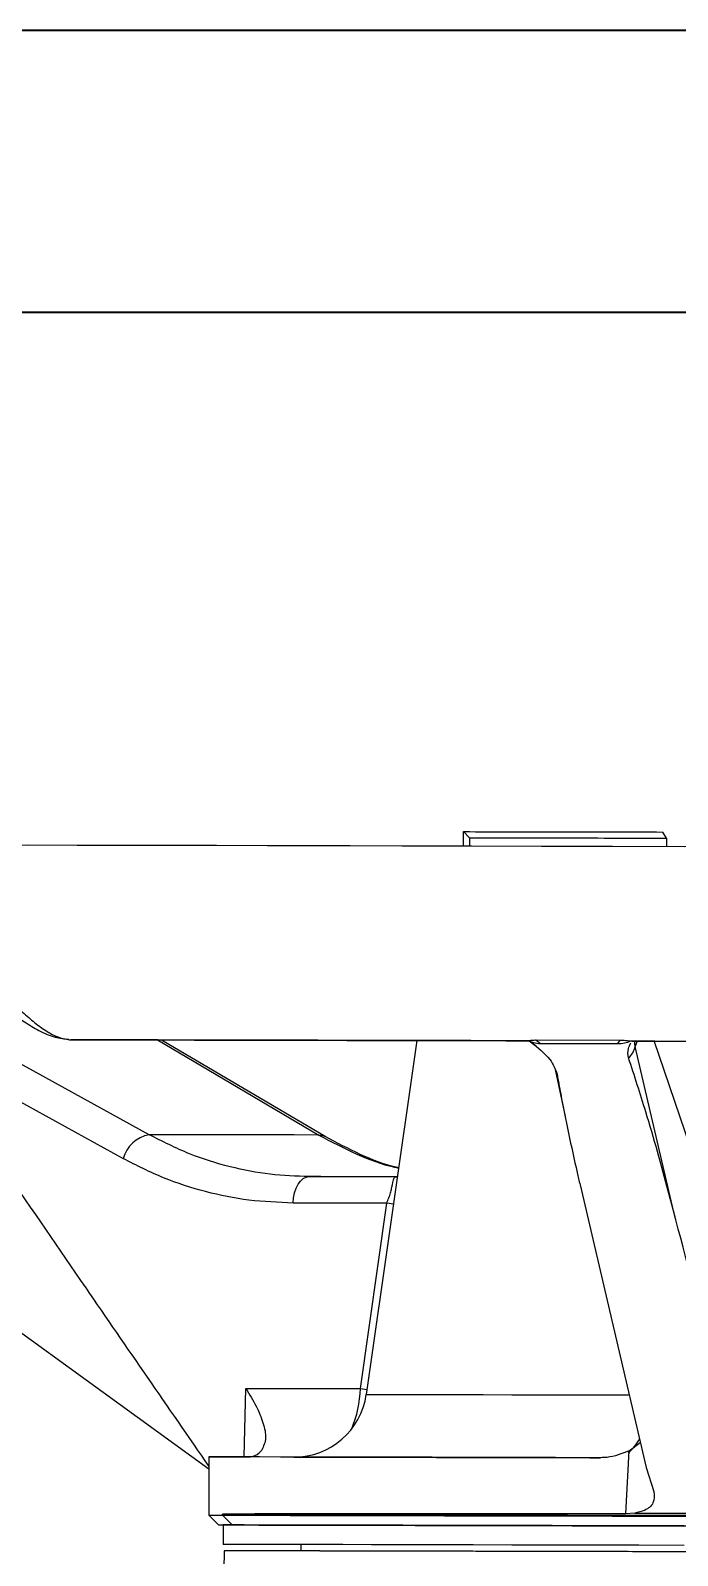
# Model space of a CAD drawing. Header units: millimetres. Extents: x 1852 to 4288, y 681 to 2404.
# Drawn here: x 2491.2 to 2557.7, y 2247.3 to 2404.1 of the extents above; entities that cross this region are included whole.
import ezdxf

# ---------------------------------------------------------------- set-up
doc = ezdxf.new("R2010")
doc.units = ezdxf.units.MM
doc.layers.add('AM_BOR', color=7, linetype='Continuous', lineweight=50)
doc.layers.add('粗实线', color=7, linetype='Continuous', lineweight=40)

# ---------------------------------------------------------------- blocks, each defined once
blk = doc.blocks.new('rA3')
at = {"layer": '粗实线'}
for p, q in [((753.384, 421.26), (333.384, 421.26)), ((748.384, 416.26), (358.384, 416.26))]:
    blk.add_line(p, q, dxfattribs=at)

msp = doc.modelspace()

# ---------------------------------------------------------------- linework, layer by layer
at = {"color": 7, "linetype": 'Continuous', "lineweight": 25}
for p, q in [((2535.698, 2320.247), (2535.701, 2321.744)), ((2535.701, 2321.744), (2536.336, 2321.11)), ((2556.606, 2321.081), (2556.213, 2321.707)), ((2536.336, 2321.11), (2536.334, 2320.246)), ((2556.606, 2321.081), (2556.605, 2320.203)), ((2560.535, 2320.196), (2556.605, 2320.204)), ((2503.353, 2290.577), (2482.829, 2301.875)), ((2480.122, 2299.447), (2500.692, 2288.116)), ((2495.418, 2300.334), (2496.08, 2300.332)), ((2504.235, 2300.316), (2520.822, 2290.54)), ((2521.478, 2290.395), (2504.63, 2300.315)), ((2530.902, 2300.259), (2525.707, 2263.865)), ((2542.457, 2300.234), (2542.617, 2300.119)), ((2543.238, 2299.646), (2542.617, 2300.119)), ((2543.157, 2300.316), (2551.797, 2300.298)), ((2543.157, 2300.316), (2543.648, 2299.965)), ((2543.648, 2299.965), (2551.548, 2299.948)), ((2551.797, 2300.298), (2551.548, 2299.948)), ((2553.079, 2300.218), (2553.029, 2300.212)), ((2553.372, 2299.639), (2553.297, 2300.247)), ((2553.586, 2300.217), (2553.372, 2299.639)), ((2557.332, 2282.74), (2553.372, 2299.639)), ((2562.664, 2278.705), (2555.318, 2300.213)), ((2545.135, 2297.287), (2546.161, 2292.454)), ((2519.825, 2286.263), (2528.68, 2286.244)), ((2528.68, 2286.244), (2527.019, 2286.247)), ((2528.902, 2286.247), (2528.68, 2286.244)), ((2528.68, 2286.244), (2528.901, 2286.243)), ((2547.707, 2285.405), (2554.511, 2256.332)), ((2509.503, 2256.17), (2473.214, 2282.501)), ((2527.811, 2283.53), (2518.18, 2283.55)), ((2525.1, 2264.456), (2527.811, 2283.53)), ((2528.498, 2283.419), (2527.811, 2283.53)), ((2513.134, 2257.435), (2513.313, 2264.481)), ((2513.313, 2264.481), (2525.1, 2264.456)), ((2525.1, 2264.456), (2525.777, 2264.355)), ((2552.771, 2258.061), (2553.907, 2258.915)), ((2509.506, 2257.443), (2509.493, 2251.443)), ((2518.309, 2257.424), (2513.785, 2257.434)), ((2552.416, 2251.584), (2552.771, 2258.061)), ((2554.511, 2256.332), (2555.303, 2253.878)), ((2509.493, 2251.443), (2510.491, 2250.441)), ((2510.912, 2251.44), (2510.912, 2251.543)), ((2511.89, 2250.438), (2510.912, 2251.44)), ((2553.33, 2251.649), (2552.416, 2251.584)), ((2510.991, 2250.44), (2510.986, 2248.44)), ((2511.085, 2247.781), (2510.76, 2226.413)), ((2518.986, 2248.422), (2518.985, 2247.764))]:
    msp.add_line(p, q, dxfattribs=at)
at = {"color": 7, "linetype": 'Continuous', "lineweight": 25, "flags": 128}
for points in [[(2558.443, 2320.199), (2551.057, 2320.215), (2543.745, 2320.23), (2536.523, 2320.246), (2529.406, 2320.261), (2522.411, 2320.276), (2515.553, 2320.291), (2508.847, 2320.305), (2502.307, 2320.319), (2495.948, 2320.333), (2489.784, 2320.346)], [(2535.698, 2320.249), (2531.133, 2320.259), (2524.042, 2320.274), (2517.086, 2320.289), (2510.281, 2320.303), (2503.644, 2320.318), (2497.187, 2320.331), (2490.926, 2320.345)], [(2504.572, 2300.316), (2508.03, 2300.308), (2513.792, 2300.296)], [(2520.822, 2290.54), (2518.287, 2290.546), (2515.847, 2290.551), (2513.503, 2290.556), (2511.26, 2290.561), (2509.121, 2290.565), (2507.088, 2290.57), (2505.164, 2290.574), (2503.353, 2290.577)], [(2520.822, 2290.54), (2521.178, 2290.513), (2521.476, 2290.396)], [(2518.18, 2283.55), (2518.229, 2284.088), (2518.335, 2284.601), (2518.493, 2285.07), (2518.698, 2285.479), (2518.943, 2285.813), (2519.219, 2286.06), (2519.517, 2286.212), (2519.825, 2286.263)], [(2525.707, 2263.865), (2525.72, 2263.865), (2525.997, 2263.864), (2526.638, 2263.863), (2527.639, 2263.86), (2528.994, 2263.857), (2530.694, 2263.854), (2532.729, 2263.849), (2535.085, 2263.844), (2537.749, 2263.839), (2540.704, 2263.832), (2543.932, 2263.825), (2547.411, 2263.818), (2551.121, 2263.81), (2552.718, 2263.807)], [(2549.826, 2257.356), (2545.165, 2257.366), (2540.705, 2257.376), (2536.469, 2257.385), (2532.478, 2257.394), (2528.753, 2257.402), (2525.313, 2257.409), (2522.175, 2257.416), (2519.355, 2257.422), (2516.868, 2257.427), (2514.727, 2257.432), (2512.941, 2257.435), (2511.522, 2257.439), (2510.474, 2257.441), (2509.805, 2257.442), (2509.518, 2257.443), (2509.613, 2257.443), (2510.091, 2257.442), (2510.949, 2257.44), (2512.182, 2257.437), (2513.785, 2257.434)], [(2509.493, 2251.443), (2509.593, 2251.443), (2510.061, 2251.442), (2510.912, 2251.44)], [(2510.912, 2251.543), (2512.132, 2251.541), (2513.705, 2251.537), (2515.624, 2251.533), (2517.88, 2251.528), (2520.461, 2251.523), (2523.355, 2251.516), (2526.548, 2251.51), (2530.024, 2251.502), (2533.766, 2251.494), (2537.756, 2251.486), (2541.974, 2251.477), (2546.4, 2251.467), (2551.012, 2251.457), (2555.788, 2251.447), (2560.705, 2251.436)], [(2510.912, 2251.44), (2512.131, 2251.437), (2513.705, 2251.434), (2515.624, 2251.43), (2517.88, 2251.425), (2520.461, 2251.419), (2523.355, 2251.413), (2526.548, 2251.406), (2530.023, 2251.399), (2533.765, 2251.391), (2537.755, 2251.382), (2541.974, 2251.373), (2546.4, 2251.364), (2551.012, 2251.354), (2555.788, 2251.344), (2560.705, 2251.333)], [(2553.33, 2251.649), (2554.885, 2251.646), (2556.456, 2251.642), (2558.04, 2251.639), (2559.638, 2251.636), (2561.249, 2251.632), (2562.871, 2251.629), (2564.505, 2251.625), (2566.148, 2251.622)], [(2510.491, 2250.441), (2510.589, 2250.441), (2511.051, 2250.44), (2511.89, 2250.438)], [(2558.427, 2250.338), (2553.748, 2250.348), (2549.215, 2250.358), (2544.851, 2250.367), (2540.675, 2250.376), (2536.708, 2250.384), (2532.969, 2250.393), (2529.475, 2250.4), (2526.244, 2250.407), (2523.29, 2250.413), (2520.627, 2250.419), (2518.27, 2250.424), (2516.227, 2250.428), (2514.51, 2250.432), (2513.127, 2250.435), (2512.083, 2250.437), (2511.385, 2250.439), (2511.035, 2250.44), (2510.991, 2250.44)], [(2511.89, 2250.438), (2513.094, 2250.435), (2514.646, 2250.432), (2516.54, 2250.428), (2518.766, 2250.423), (2521.313, 2250.418), (2524.168, 2250.411), (2527.318, 2250.405), (2530.748, 2250.397), (2534.44, 2250.389), (2538.377, 2250.381), (2542.539, 2250.372), (2546.906, 2250.363), (2551.457, 2250.353), (2556.169, 2250.343), (2561.02, 2250.332)], [(2558.423, 2248.338), (2553.744, 2248.348), (2549.211, 2248.358), (2544.846, 2248.367), (2540.671, 2248.376), (2536.704, 2248.384), (2532.965, 2248.393), (2529.471, 2248.4), (2526.239, 2248.407), (2523.285, 2248.413), (2520.623, 2248.419), (2518.265, 2248.424), (2516.223, 2248.428), (2514.506, 2248.432), (2513.122, 2248.435), (2512.079, 2248.437), (2511.38, 2248.439), (2511.03, 2248.44), (2510.986, 2248.44)]]:
    msp.add_lwpolyline(points, dxfattribs=at)
at = {"color": 7, "linetype": 'Continuous', "lineweight": 25}
for centre, radius, start, end in [((2551.571, 2299.919), 1.823, 308.25504, 351.17437), ((2546.581, 2297.637), 1.488, 193.75442, 213.93144), ((2504.021, 2287.185), 3.457, 101.14062, 164.37777), ((2518.283, 2264.924), 7.5, 269.87751, 351.87751), ((2513.954, 2264.697), 11.149, 336.94632, 358.7596), ((2549.548, 2261.592), 4.862, 309.67622, 331.69155)]:
    msp.add_arc(centre, radius, start, end, dxfattribs=at)
for points, knots in [([(2535.701, 2321.744), (2539.068, 2321.738), (2545.816, 2321.726), (2552.742, 2321.713), (2556.213, 2321.707)], [0, 0, 0, 0, 0.4988559, 1, 1, 1, 1]), ([(2536.336, 2321.11), (2539.663, 2321.106), (2546.332, 2321.097), (2553.176, 2321.086), (2556.606, 2321.081)], [0, 0, 0, 0, 0.498853, 1, 1, 1, 1]), ([(2484.432, 2306.798), (2484.95, 2306.727), (2485.99, 2306.585), (2487.547, 2305.609), (2488.991, 2304.411), (2490.33, 2303.176), (2491.625, 2302.046), (2492.855, 2301.158), (2494.069, 2300.532), (2494.805, 2300.407), (2495.182, 2300.344)], [0, 0, 0, 0, 0.1246272, 0.2497104, 0.374925, 0.4997457, 0.6192737, 0.7500197, 0.8719212, 1, 1, 1, 1]), ([(2486.305, 2304.256), (2486.465, 2304.259), (2486.795, 2304.264), (2487.447, 2304.074), (2488.293, 2303.664), (2489.359, 2302.985), (2490.623, 2302.112), (2492.085, 2301.223), (2493.62, 2300.533), (2494.632, 2300.433), (2495.101, 2300.387)], [0, 0, 0, 0, 0.0763522, 0.1570102, 0.2470379, 0.356597, 0.4925526, 0.6555134, 0.8402738, 1, 1, 1, 1]), ([(2494.989, 2300.368), (2494.896, 2300.374), (2494.764, 2300.382), (2494.622, 2300.411), (2494.58, 2300.42)], [0, 0, 0, 0, 0.7059466, 1, 1, 1, 1]), ([(2495.182, 2300.344), (2498.798, 2300.336), (2506.065, 2300.32), (2517.686, 2300.294), (2529.802, 2300.268), (2538.222, 2300.25), (2542.452, 2300.241)], [0, 0, 0, 0, 0.2462727, 0.4950304, 0.7462729, 1, 1, 1, 1]), ([(2542.457, 2300.234), (2539.254, 2300.241), (2532.836, 2300.255), (2524.1, 2300.274), (2516.18, 2300.291), (2509.047, 2300.306), (2502.062, 2300.321), (2497.567, 2300.331), (2495.32, 2300.336)], [0, 0, 0, 0, 0.1923729, 0.3854946, 0.5383615, 0.6912284, 0.8456142, 1, 1, 1, 1]), ([(2542.452, 2300.241), (2542.461, 2300.249), (2542.477, 2300.263), (2542.628, 2300.293), (2542.848, 2300.312), (2543.044, 2300.316), (2543.144, 2300.316), (2543.157, 2300.316)], [0, 0, 0, 0, 0.3360223, 0.5579813, 0.7819403, 0.9725676, 1, 1, 1, 1]), ([(2542.452, 2300.241), (2542.563, 2300.184), (2542.836, 2300.044), (2543.274, 2299.973), (2543.575, 2299.967), (2543.648, 2299.965)], [0, 0, 0, 0, 0.33920621, 0.83862702, 1, 1, 1, 1]), ([(2542.618, 2300.12), (2543.372, 2299.524), (2544.718, 2298.458), (2545.154, 2297.312), (2545.346, 2296.807)], [0, 0, 0, 0, 0.55969458, 1, 1, 1, 1]), ([(2551.548, 2299.948), (2551.801, 2299.959), (2552.28, 2299.98), (2552.72, 2300.142), (2552.928, 2300.219)], [0, 0, 0, 0, 0.5274406, 1, 1, 1, 1]), ([(2551.797, 2300.298), (2551.897, 2300.296), (2552.1, 2300.294), (2552.388, 2300.275), (2552.67, 2300.247), (2552.83, 2300.227), (2552.915, 2300.22), (2552.928, 2300.219)], [0, 0, 0, 0, 0.2100208, 0.4214812, 0.6107455, 0.9424452, 1, 1, 1, 1]), ([(2552.699, 2298.487), (2552.65, 2298.808), (2552.569, 2299.34), (2552.835, 2299.823), (2552.941, 2300.015)], [0, 0, 0, 0, 0.6047847, 1, 1, 1, 1]), ([(2552.928, 2300.219), (2555.564, 2300.213), (2560.835, 2300.202), (2566.166, 2300.19), (2568.83, 2300.185)], [0, 0, 0, 0, 0.5001571, 1, 1, 1, 1]), ([(2553.029, 2300.212), (2555.644, 2300.206), (2560.871, 2300.195), (2566.157, 2300.183), (2568.799, 2300.178)], [0, 0, 0, 0, 0.5001595, 1, 1, 1, 1]), ([(2480.271, 2298.976), (2485.785, 2290.914), (2495.501, 2276.709), (2505.277, 2262.57), (2509.504, 2256.456)], [0, 0, 0, 0, 0.5675786, 1, 1, 1, 1]), ([(2557.332, 2282.74), (2557.153, 2283.419), (2556.256, 2286.818), (2554.785, 2292.066), (2553.3, 2296.638), (2552.699, 2298.487)], [0, 0, 0, 0, 0.1295721, 0.6478768, 1, 1, 1, 1]), ([(2545.346, 2296.807), (2545.468, 2296.132), (2546.077, 2292.759), (2546.887, 2288.957), (2547.609, 2285.83), (2547.707, 2285.405)], [0, 0, 0, 0, 0.1776255, 0.8881599, 1, 1, 1, 1]), ([(2519.825, 2286.263), (2518.484, 2286.312), (2515.746, 2286.411), (2511.623, 2287.216), (2507.429, 2288.52), (2504.729, 2289.883), (2503.353, 2290.577)], [0, 0, 0, 0, 0.2354209, 0.48057, 0.7354347, 1, 1, 1, 1]), ([(2520.822, 2290.54), (2522.115, 2289.857), (2524.654, 2288.516), (2527.429, 2287.47), (2528.886, 2287.183), (2529.031, 2287.154)], [0, 0, 0, 0, 0.4830694, 0.9484274, 1, 1, 1, 1]), ([(2529.035, 2287.183), (2528.953, 2287.2), (2527.617, 2287.476), (2525.065, 2288.483), (2522.675, 2289.757), (2521.478, 2290.395)], [0, 0, 0, 0, 0.0316795, 0.5146214, 1, 1, 1, 1]), ([(2518.18, 2283.55), (2516.659, 2283.609), (2513.626, 2283.727), (2509.163, 2284.638), (2504.815, 2286.029), (2502.066, 2287.421), (2500.692, 2288.116)], [0, 0, 0, 0, 0.2514799, 0.5012785, 0.7507527, 1, 1, 1, 1]), ([(2527.811, 2283.53), (2527.886, 2283.708), (2528.032, 2284.055), (2528.205, 2284.589), (2528.327, 2285.07), (2528.442, 2285.624), (2528.529, 2286.127), (2528.629, 2286.205), (2528.68, 2286.244)], [0, 0, 0, 0, 0.1251651, 0.2440023, 0.362149, 0.4834229, 0.7377951, 1, 1, 1, 1]), ([(2565.163, 2252.824), (2563.858, 2257.806), (2561.247, 2267.769), (2558.637, 2277.749), (2557.332, 2282.74)], [0, 0, 0, 0, 0.4999998, 1, 1, 1, 1]), ([(2513.313, 2264.481), (2513.685, 2263.872), (2514.428, 2262.654), (2515.136, 2260.925), (2515.493, 2259.307), (2515.13, 2258.531), (2514.948, 2258.143)], [0, 0, 0, 0, 0.2505535, 0.5002592, 0.7500542, 1, 1, 1, 1]), ([(2513.785, 2257.434), (2514.088, 2257.507), (2514.476, 2257.602), (2514.863, 2258.045), (2514.948, 2258.143)], [0, 0, 0, 0, 0.7808049, 1, 1, 1, 1]), ([(2518.347, 2257.424), (2518.324, 2257.424), (2518.211, 2257.424), (2518.857, 2257.423), (2520.335, 2257.42), (2522.743, 2257.415), (2525.957, 2257.408), (2529.937, 2257.399), (2534.561, 2257.389), (2539.734, 2257.378), (2544.814, 2257.367), (2548.337, 2257.36), (2549.827, 2257.356)], [0, 0, 0, 0, 0.0298522, 0.1417815, 0.2546514, 0.3682744, 0.4818904, 0.5947604, 0.7066966, 0.8153979, 0.9219292, 1, 1, 1, 1]), ([(2552.771, 2258.061), (2552.015, 2257.765), (2551.046, 2257.385), (2550.045, 2257.362), (2549.826, 2257.356)], [0, 0, 0, 0, 0.7807887, 1, 1, 1, 1]), ([(2555.303, 2253.878), (2555.345, 2253.471), (2555.422, 2252.717), (2554.567, 2251.945), (2553.684, 2251.734), (2553.33, 2251.649)], [0, 0, 0, 0, 0.413014, 0.7645313, 1, 1, 1, 1]), ([(2552.416, 2251.584), (2550.558, 2251.586), (2546.844, 2251.591), (2541.54, 2251.595), (2536.477, 2251.597), (2531.764, 2251.597), (2527.47, 2251.596), (2523.573, 2251.592), (2520.072, 2251.586), (2516.509, 2251.577), (2513.16, 2251.564), (2511.665, 2251.55), (2510.912, 2251.543)], [0, 0, 0, 0, 0.0890148, 0.1780296, 0.2696304, 0.3612313, 0.4502461, 0.5392609, 0.6308618, 0.7224627, 0.8600618, 1, 1, 1, 1])]:
    msp.add_open_spline(points, degree=3, knots=knots, dxfattribs=at)
for points in [[(2527.019, 2286.247), (2525.698, 2286.25), (2523.057, 2286.256), (2520.902, 2286.26), (2519.825, 2286.263)], [(2657.885, 2247.467), (2657.764, 2247.467), (2657.521, 2247.468), (2655.571, 2247.472), (2652.495, 2247.478), (2648.232, 2247.488), (2642.884, 2247.499), (2636.535, 2247.512), (2629.296, 2247.528), (2621.29, 2247.545), (2612.654, 2247.563), (2603.537, 2247.583), (2594.093, 2247.603), (2584.485, 2247.624), (2574.877, 2247.644), (2565.433, 2247.664), (2556.316, 2247.684), (2547.68, 2247.702), (2539.674, 2247.719), (2532.435, 2247.735), (2526.086, 2247.749), (2520.738, 2247.76), (2516.474, 2247.769), (2513.398, 2247.776), (2511.449, 2247.78), (2511.206, 2247.781), (2511.085, 2247.781)], [(2584.485, 2247.624), (2581.627, 2247.63), (2575.911, 2247.642), (2567.484, 2247.66), (2559.348, 2247.677), (2551.641, 2247.694), (2544.497, 2247.709), (2538.037, 2247.723), (2532.372, 2247.735), (2527.599, 2247.745), (2523.794, 2247.754), (2521.049, 2247.76), (2519.31, 2247.763), (2519.093, 2247.764), (2518.985, 2247.764)]]:
    msp.add_open_spline(points, degree=3, dxfattribs=at)

# ---------------------------------------------------------------- block references
at = {"layer": 'AM_BOR', "xscale": 5.80078125, "yscale": 5.80078125, "zscale": 5.80078125}
msp.add_blockref('rA3', (-82.259, -39.496), dxfattribs=at)

doc.saveas('drawing.dxf')
